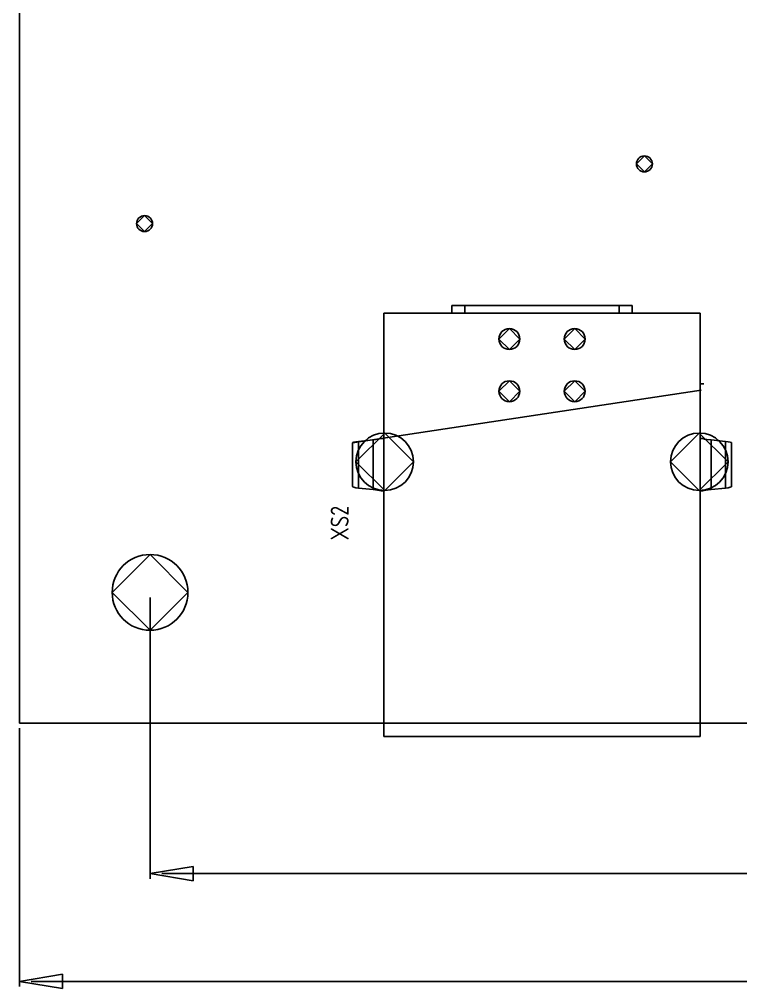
# Model space of a CAD drawing. Header units: inches. Extents: x 0 to 840, y -594 to 0.
# Drawn here: x 119.6 to 174.8, y -409.7 to -335.5 of the extents above; entities that cross this region are included whole.
import ezdxf

# ---------------------------------------------------------------- set-up
doc = ezdxf.new("R2010")
doc.units = ezdxf.units.IN
doc.header["$MEASUREMENT"] = 0
doc.styles.add('GOST type A0', font='', dxfattribs={"oblique": 15, "height": 5})
doc.styles.get('GOST type A0').set_extended_font_data('GOST type A')

msp = doc.modelspace()

# ---------------------------------------------------------------- linework, layer by layer
at = {"color": 18, "true_color": 0x000000}
for p, q in [((119.646, -389.354), (119.646, -49.354)), ((167.479, -345.939), (166.868, -346.55)), ((168.09, -346.55), (167.479, -345.939)), ((166.868, -346.55), (167.479, -347.161)), ((167.479, -347.161), (168.09, -346.55)), ((129.227, -350.511), (128.615, -351.122)), ((129.838, -351.122), (129.227, -350.511)), ((128.615, -351.122), (129.227, -351.733)), ((129.227, -351.733), (129.838, -351.122)), ((152.746, -357.38), (152.78, -357.38)), ((152.746, -357.98), (152.746, -357.38)), ((152.746, -357.38), (152.78, -357.38)), ((152.746, -357.98), (152.746, -357.38)), ((152.746, -357.38), (152.78, -357.38)), ((152.746, -357.98), (152.746, -357.38)), ((152.746, -357.38), (152.78, -357.38)), ((152.746, -357.98), (152.746, -357.38)), ((152.78, -357.38), (152.88, -357.38)), ((152.78, -357.38), (152.88, -357.38)), ((152.78, -357.38), (152.88, -357.38)), ((152.78, -357.38), (152.88, -357.38)), ((152.88, -357.38), (153.04, -357.38)), ((152.88, -357.38), (153.04, -357.38)), ((152.88, -357.38), (153.04, -357.38)), ((152.88, -357.38), (153.04, -357.38)), ((153.04, -357.38), (153.246, -357.38)), ((153.04, -357.38), (153.246, -357.38)), ((153.04, -357.38), (153.246, -357.38)), ((153.04, -357.38), (153.246, -357.38)), ((153.246, -357.38), (153.488, -357.38)), ((153.246, -357.38), (153.488, -357.38)), ((153.246, -357.38), (153.488, -357.38)), ((153.246, -357.38), (153.488, -357.38)), ((153.488, -357.38), (153.746, -357.38)), ((153.488, -357.38), (153.746, -357.38)), ((153.488, -357.38), (153.746, -357.38)), ((153.488, -357.38), (153.746, -357.38)), ((153.746, -357.38), (165.546, -357.38)), ((153.746, -357.98), (153.746, -357.38)), ((153.746, -357.38), (165.546, -357.38)), ((153.746, -357.98), (153.746, -357.38)), ((153.746, -357.38), (165.546, -357.38)), ((153.746, -357.98), (153.746, -357.38)), ((153.746, -357.38), (165.546, -357.38)), ((153.746, -357.98), (153.746, -357.38)), ((165.546, -357.38), (165.804, -357.38)), ((165.546, -357.98), (165.546, -357.38)), ((165.546, -357.38), (165.804, -357.38)), ((165.546, -357.98), (165.546, -357.38)), ((165.546, -357.38), (165.804, -357.38)), ((165.546, -357.98), (165.546, -357.38)), ((165.546, -357.38), (165.804, -357.38)), ((165.546, -357.98), (165.546, -357.38)), ((165.804, -357.38), (166.046, -357.38)), ((165.804, -357.38), (166.046, -357.38)), ((165.804, -357.38), (166.046, -357.38)), ((165.804, -357.38), (166.046, -357.38)), ((166.046, -357.38), (166.254, -357.38)), ((166.046, -357.38), (166.254, -357.38)), ((166.046, -357.38), (166.254, -357.38)), ((166.046, -357.38), (166.254, -357.38)), ((166.254, -357.38), (166.412, -357.38)), ((166.254, -357.38), (166.412, -357.38)), ((166.254, -357.38), (166.412, -357.38)), ((166.254, -357.38), (166.412, -357.38)), ((166.412, -357.38), (166.512, -357.38)), ((166.412, -357.38), (166.512, -357.38)), ((166.412, -357.38), (166.512, -357.38)), ((166.412, -357.38), (166.512, -357.38)), ((166.512, -357.38), (166.546, -357.38)), ((166.512, -357.38), (166.546, -357.38)), ((166.512, -357.38), (166.546, -357.38)), ((166.512, -357.38), (166.546, -357.38)), ((166.546, -357.98), (166.546, -357.38)), ((166.546, -357.98), (166.546, -357.38)), ((166.546, -357.98), (166.546, -357.38)), ((166.546, -357.98), (166.546, -357.38)), ((147.546, -357.98), (171.746, -357.98)), ((147.546, -390.38), (147.546, -357.98)), ((147.546, -357.98), (171.746, -357.98)), ((147.546, -390.38), (147.546, -357.98)), ((147.546, -357.98), (171.746, -357.98)), ((147.546, -390.38), (147.546, -357.98)), ((147.546, -357.98), (171.746, -357.98)), ((147.546, -390.38), (147.546, -357.98)), ((171.746, -390.38), (171.746, -357.98)), ((171.746, -390.38), (171.746, -357.98)), ((171.746, -390.38), (171.746, -357.98)), ((171.746, -390.38), (171.746, -357.98)), ((157.146, -359.154), (156.346, -359.954)), ((157.946, -359.954), (157.146, -359.154)), ((162.146, -359.154), (161.346, -359.954)), ((162.946, -359.954), (162.146, -359.154)), ((156.346, -359.954), (157.146, -360.754)), ((157.146, -360.754), (157.946, -359.954)), ((161.346, -359.954), (162.146, -360.754)), ((162.146, -360.754), (162.946, -359.954)), ((157.146, -363.154), (156.346, -363.954)), ((157.946, -363.954), (157.146, -363.154)), ((162.146, -363.154), (161.346, -363.954)), ((162.946, -363.954), (162.146, -363.154)), ((171.746, -363.38), (171.908, -363.38)), ((171.746, -363.38), (171.908, -363.38)), ((171.746, -363.38), (171.908, -363.38)), ((171.746, -363.38), (171.908, -363.38)), ((171.908, -363.38), (172.036, -363.38)), ((171.908, -363.38), (172.036, -363.38)), ((171.908, -363.38), (172.036, -363.38)), ((171.908, -363.38), (172.036, -363.38)), ((171.822, -363.86), (145.146, -367.906)), ((171.822, -363.86), (145.146, -367.906)), ((171.822, -363.86), (145.146, -367.906)), ((171.822, -363.86), (145.146, -367.906)), ((156.346, -363.954), (157.146, -364.754)), ((157.146, -364.754), (157.946, -363.954)), ((161.346, -363.954), (162.146, -364.754)), ((162.146, -364.754), (162.946, -363.954)), ((171.746, -363.87), (171.756, -363.928)), ((171.746, -363.87), (171.756, -363.928)), ((171.746, -363.87), (171.756, -363.928)), ((171.746, -363.87), (171.756, -363.928)), ((171.746, -363.942), (171.786, -363.922)), ((171.746, -363.942), (171.786, -363.922)), ((171.746, -363.942), (171.786, -363.922)), ((171.746, -363.942), (171.786, -363.922)), ((171.746, -363.946), (171.752, -363.938)), ((171.746, -363.946), (171.754, -363.938)), ((171.746, -363.946), (171.752, -363.938)), ((171.746, -363.946), (171.752, -363.938)), ((171.746, -363.946), (171.754, -363.938)), ((171.746, -363.946), (171.752, -363.938)), ((171.746, -363.946), (171.752, -363.938)), ((171.746, -363.946), (171.754, -363.938)), ((171.746, -363.946), (171.752, -363.938)), ((171.746, -363.946), (171.752, -363.938)), ((171.746, -363.946), (171.754, -363.938)), ((171.746, -363.946), (171.752, -363.938)), ((171.746, -367.58), (171.746, -363.946)), ((171.746, -367.58), (171.746, -363.946)), ((171.746, -367.58), (171.746, -363.946)), ((171.746, -367.58), (171.746, -363.946)), ((171.752, -363.938), (171.822, -363.86)), ((171.752, -363.938), (171.822, -363.86)), ((171.752, -363.938), (171.822, -363.86)), ((171.752, -363.938), (171.822, -363.86)), ((171.752, -363.938), (171.754, -363.938)), ((171.752, -363.938), (171.754, -363.938)), ((171.752, -363.938), (171.754, -363.938)), ((171.752, -363.938), (171.754, -363.938)), ((171.754, -363.938), (171.786, -363.922)), ((171.754, -363.938), (171.786, -363.922)), ((171.754, -363.938), (171.786, -363.922)), ((171.754, -363.938), (171.786, -363.922)), ((171.786, -363.922), (171.822, -363.86)), ((171.786, -363.922), (171.822, -363.86)), ((171.786, -363.922), (171.822, -363.86)), ((171.786, -363.922), (171.822, -363.86)), ((171.786, -363.922), (171.822, -363.86)), ((171.786, -363.922), (171.822, -363.86)), ((171.786, -363.922), (171.822, -363.86)), ((171.786, -363.922), (171.822, -363.86)), ((147.606, -367.154), (145.406, -369.354)), ((149.806, -369.354), (147.606, -367.154)), ((171.686, -367.154), (169.486, -369.354)), ((173.886, -369.354), (171.686, -367.154)), ((145.146, -367.906), (145.158, -367.888)), ((145.146, -367.906), (145.158, -367.888)), ((145.146, -367.906), (145.158, -367.888)), ((145.146, -367.906), (145.158, -367.888)), ((145.146, -367.906), (145.146, -369.682)), ((145.146, -367.906), (145.146, -369.682)), ((145.146, -367.906), (145.146, -369.682)), ((145.146, -367.906), (145.146, -369.682)), ((145.146, -367.906), (145.146, -369.682)), ((145.146, -367.906), (145.146, -369.682)), ((145.146, -367.906), (145.146, -369.682)), ((145.146, -367.906), (145.146, -369.682)), ((145.158, -367.888), (145.236, -367.854)), ((145.158, -367.888), (145.236, -367.854)), ((145.158, -367.888), (145.236, -367.854)), ((145.158, -367.888), (145.236, -367.854)), ((145.236, -367.854), (145.388, -367.824)), ((145.236, -367.854), (145.388, -367.824)), ((145.236, -367.854), (145.388, -367.824)), ((145.236, -367.854), (145.388, -367.824)), ((145.388, -367.824), (145.604, -367.796)), ((145.388, -367.824), (145.604, -367.796)), ((145.388, -367.824), (145.604, -367.796)), ((145.388, -367.824), (145.604, -367.796)), ((145.604, -367.796), (146.712, -367.678)), ((145.604, -367.796), (146.712, -367.678)), ((145.604, -367.796), (146.712, -367.678)), ((145.604, -367.796), (146.712, -367.678)), ((145.604, -371.364), (145.604, -367.796)), ((145.604, -371.364), (145.604, -367.796)), ((145.604, -371.364), (145.604, -367.796)), ((145.604, -371.364), (145.604, -367.796)), ((146.712, -367.678), (146.926, -367.654)), ((146.712, -367.678), (146.926, -367.654)), ((146.712, -367.678), (146.926, -367.654)), ((146.712, -367.678), (146.926, -367.654)), ((146.712, -371.48), (146.712, -367.678)), ((146.712, -371.48), (146.712, -367.678)), ((146.712, -371.48), (146.712, -367.678)), ((146.712, -371.48), (146.712, -367.678)), ((146.926, -367.654), (147.112, -367.626)), ((146.926, -367.654), (147.112, -367.626)), ((146.926, -367.654), (147.112, -367.626)), ((146.926, -367.654), (147.112, -367.626)), ((147.112, -367.626), (147.344, -367.58)), ((147.112, -367.626), (147.344, -367.58)), ((147.112, -367.626), (147.344, -367.58)), ((147.112, -367.626), (147.344, -367.58)), ((147.344, -367.58), (147.456, -367.58)), ((147.344, -367.58), (147.456, -367.58)), ((147.344, -367.58), (147.456, -367.58)), ((147.344, -367.58), (147.456, -367.58)), ((147.456, -367.58), (147.524, -367.58)), ((147.456, -367.58), (147.524, -367.58)), ((147.456, -367.58), (147.524, -367.58)), ((147.456, -367.58), (147.524, -367.58)), ((147.524, -367.58), (147.546, -367.58)), ((147.524, -367.58), (147.546, -367.58)), ((147.524, -367.58), (147.546, -367.58)), ((147.524, -367.58), (147.546, -367.58)), ((171.948, -367.58), (171.746, -367.58)), ((171.746, -367.58), (171.768, -367.58)), ((171.948, -367.58), (171.746, -367.58)), ((171.746, -367.58), (171.768, -367.58)), ((171.948, -367.58), (171.746, -367.58)), ((171.746, -367.58), (171.768, -367.58)), ((171.948, -367.58), (171.746, -367.58)), ((171.746, -367.58), (171.768, -367.58)), ((171.768, -367.58), (171.836, -367.58)), ((171.768, -367.58), (171.836, -367.58)), ((171.768, -367.58), (171.836, -367.58)), ((171.768, -367.58), (171.836, -367.58)), ((171.836, -367.58), (171.948, -367.58)), ((171.836, -367.58), (171.948, -367.58)), ((171.836, -367.58), (171.948, -367.58)), ((171.836, -367.58), (171.948, -367.58)), ((172.084, -367.61), (171.948, -367.58)), ((171.948, -367.58), (172.084, -367.61)), ((172.084, -367.61), (171.948, -367.58)), ((171.948, -367.58), (172.084, -367.61)), ((172.084, -367.61), (171.948, -367.58)), ((171.948, -367.58), (172.084, -367.61)), ((172.084, -367.61), (171.948, -367.58)), ((171.948, -367.58), (172.084, -367.61)), ((172.25, -367.638), (172.084, -367.61)), ((172.084, -367.61), (172.25, -367.638)), ((172.25, -367.638), (172.084, -367.61)), ((172.084, -367.61), (172.25, -367.638)), ((172.25, -367.638), (172.084, -367.61)), ((172.084, -367.61), (172.25, -367.638)), ((172.25, -367.638), (172.084, -367.61)), ((172.084, -367.61), (172.25, -367.638)), ((172.58, -367.678), (172.25, -367.638)), ((172.25, -367.638), (172.58, -367.678)), ((172.58, -367.678), (172.25, -367.638)), ((172.25, -367.638), (172.58, -367.678)), ((172.58, -367.678), (172.25, -367.638)), ((172.25, -367.638), (172.58, -367.678)), ((172.58, -367.678), (172.25, -367.638)), ((172.25, -367.638), (172.58, -367.678)), ((173.688, -367.796), (172.58, -367.678)), ((172.58, -367.678), (173.688, -367.796)), ((172.58, -371.48), (172.58, -367.678)), ((173.688, -367.796), (172.58, -367.678)), ((172.58, -367.678), (173.688, -367.796)), ((172.58, -371.48), (172.58, -367.678)), ((173.688, -367.796), (172.58, -367.678)), ((172.58, -367.678), (173.688, -367.796)), ((172.58, -371.48), (172.58, -367.678)), ((173.688, -367.796), (172.58, -367.678)), ((172.58, -367.678), (173.688, -367.796)), ((172.58, -371.48), (172.58, -367.678)), ((173.906, -367.824), (173.688, -367.796)), ((173.688, -367.796), (173.906, -367.824)), ((173.688, -371.364), (173.688, -367.796)), ((173.906, -367.824), (173.688, -367.796)), ((173.688, -367.796), (173.906, -367.824)), ((173.688, -371.364), (173.688, -367.796)), ((173.906, -367.824), (173.688, -367.796)), ((173.688, -367.796), (173.906, -367.824)), ((173.688, -371.364), (173.688, -367.796)), ((173.906, -367.824), (173.688, -367.796)), ((173.688, -367.796), (173.906, -367.824)), ((173.688, -371.364), (173.688, -367.796)), ((174.056, -367.854), (173.906, -367.824)), ((173.906, -367.824), (174.056, -367.854)), ((174.056, -367.854), (173.906, -367.824)), ((173.906, -367.824), (174.056, -367.854)), ((174.056, -367.854), (173.906, -367.824)), ((173.906, -367.824), (174.056, -367.854)), ((174.056, -367.854), (173.906, -367.824)), ((173.906, -367.824), (174.056, -367.854)), ((174.136, -367.888), (174.056, -367.854)), ((174.056, -367.854), (174.136, -367.888)), ((174.136, -367.888), (174.056, -367.854)), ((174.056, -367.854), (174.136, -367.888)), ((174.136, -367.888), (174.056, -367.854)), ((174.056, -367.854), (174.136, -367.888)), ((174.136, -367.888), (174.056, -367.854)), ((174.056, -367.854), (174.136, -367.888)), ((174.146, -367.906), (174.136, -367.888)), ((174.136, -367.888), (174.146, -367.906)), ((174.146, -367.906), (174.136, -367.888)), ((174.136, -367.888), (174.146, -367.906)), ((174.146, -367.906), (174.136, -367.888)), ((174.136, -367.888), (174.146, -367.906)), ((174.146, -367.906), (174.136, -367.888)), ((174.136, -367.888), (174.146, -367.906)), ((174.146, -369.682), (174.146, -367.906)), ((174.146, -367.906), (174.146, -369.682)), ((174.146, -369.682), (174.146, -367.906)), ((174.146, -367.906), (174.146, -369.682)), ((174.146, -369.682), (174.146, -367.906)), ((174.146, -367.906), (174.146, -369.682)), ((174.146, -369.682), (174.146, -367.906)), ((174.146, -367.906), (174.146, -369.682)), ((145.406, -369.354), (147.606, -371.554)), ((147.606, -371.554), (149.806, -369.354)), ((169.486, -369.354), (171.686, -371.554)), ((171.686, -371.554), (173.886, -369.354)), ((145.146, -369.682), (145.146, -371.254)), ((145.146, -371.254), (145.146, -369.682)), ((145.146, -369.682), (145.146, -371.254)), ((145.146, -371.254), (145.146, -369.682)), ((145.146, -369.682), (145.146, -371.254)), ((145.146, -371.254), (145.146, -369.682)), ((145.146, -369.682), (145.146, -371.254)), ((145.146, -371.254), (145.146, -369.682)), ((174.146, -371.254), (174.146, -369.682)), ((174.146, -371.254), (174.146, -369.682)), ((174.146, -371.254), (174.146, -369.682)), ((174.146, -371.254), (174.146, -369.682)), ((174.146, -371.254), (174.146, -369.682)), ((174.146, -371.254), (174.146, -369.682)), ((174.146, -371.254), (174.146, -369.682)), ((174.146, -371.254), (174.146, -369.682)), ((145.146, -371.254), (145.158, -371.272)), ((145.146, -371.254), (145.158, -371.272)), ((145.146, -371.254), (145.158, -371.272)), ((145.146, -371.254), (145.158, -371.272)), ((145.146, -371.254), (145.158, -371.272)), ((145.146, -371.254), (145.158, -371.272)), ((145.146, -371.254), (145.158, -371.272)), ((145.146, -371.254), (145.158, -371.272)), ((145.158, -371.272), (145.236, -371.306)), ((145.158, -371.272), (145.236, -371.306)), ((145.158, -371.272), (145.236, -371.306)), ((145.158, -371.272), (145.236, -371.306)), ((145.158, -371.272), (145.236, -371.306)), ((145.158, -371.272), (145.236, -371.306)), ((145.158, -371.272), (145.236, -371.306)), ((145.158, -371.272), (145.236, -371.306)), ((145.236, -371.306), (145.388, -371.336)), ((145.236, -371.306), (145.388, -371.336)), ((145.236, -371.306), (145.388, -371.336)), ((145.236, -371.306), (145.388, -371.336)), ((145.236, -371.306), (145.388, -371.336)), ((145.236, -371.306), (145.388, -371.336)), ((145.236, -371.306), (145.388, -371.336)), ((145.236, -371.306), (145.388, -371.336)), ((145.388, -371.336), (145.604, -371.364)), ((145.388, -371.336), (145.604, -371.364)), ((145.388, -371.336), (145.604, -371.364)), ((145.388, -371.336), (145.604, -371.364)), ((145.388, -371.336), (145.604, -371.364)), ((145.388, -371.336), (145.604, -371.364)), ((145.388, -371.336), (145.604, -371.364)), ((145.388, -371.336), (145.604, -371.364)), ((145.604, -371.364), (146.712, -371.48)), ((145.604, -371.364), (146.712, -371.48)), ((145.604, -371.364), (146.712, -371.48)), ((145.604, -371.364), (146.712, -371.48)), ((145.604, -371.364), (146.712, -371.48)), ((145.604, -371.364), (146.712, -371.48)), ((145.604, -371.364), (146.712, -371.48)), ((145.604, -371.364), (146.712, -371.48)), ((146.712, -371.48), (147.042, -371.522)), ((146.712, -371.48), (147.042, -371.522)), ((146.712, -371.48), (147.042, -371.522)), ((146.712, -371.48), (147.042, -371.522)), ((146.712, -371.48), (147.042, -371.522)), ((146.712, -371.48), (147.042, -371.522)), ((146.712, -371.48), (147.042, -371.522)), ((146.712, -371.48), (147.042, -371.522)), ((147.042, -371.522), (147.21, -371.55)), ((147.042, -371.522), (147.21, -371.55)), ((147.042, -371.522), (147.21, -371.55)), ((147.042, -371.522), (147.21, -371.55)), ((147.042, -371.522), (147.21, -371.55)), ((147.042, -371.522), (147.21, -371.55)), ((147.042, -371.522), (147.21, -371.55)), ((147.042, -371.522), (147.21, -371.55)), ((147.21, -371.55), (147.344, -371.58)), ((147.21, -371.55), (147.344, -371.58)), ((147.21, -371.55), (147.344, -371.58)), ((147.21, -371.55), (147.344, -371.58)), ((147.21, -371.55), (147.344, -371.58)), ((147.21, -371.55), (147.344, -371.58)), ((147.21, -371.55), (147.344, -371.58)), ((147.21, -371.55), (147.344, -371.58)), ((147.344, -371.58), (147.546, -371.58)), ((147.344, -371.58), (147.456, -371.58)), ((147.344, -371.58), (147.546, -371.58)), ((147.344, -371.58), (147.456, -371.58)), ((147.344, -371.58), (147.546, -371.58)), ((147.344, -371.58), (147.456, -371.58)), ((147.344, -371.58), (147.546, -371.58)), ((147.344, -371.58), (147.456, -371.58)), ((147.456, -371.58), (147.524, -371.58)), ((147.456, -371.58), (147.524, -371.58)), ((147.456, -371.58), (147.524, -371.58)), ((147.456, -371.58), (147.524, -371.58)), ((147.524, -371.58), (147.546, -371.58)), ((147.524, -371.58), (147.546, -371.58)), ((147.524, -371.58), (147.546, -371.58)), ((147.524, -371.58), (147.546, -371.58)), ((147.546, -371.58), (147.546, -390.38)), ((147.546, -371.58), (147.546, -390.38)), ((147.546, -371.58), (147.546, -390.38)), ((147.546, -371.58), (147.546, -390.38)), ((171.746, -390.38), (171.746, -371.58)), ((171.746, -371.58), (171.948, -371.58)), ((171.746, -371.58), (171.768, -371.58)), ((171.746, -390.38), (171.746, -371.58)), ((171.746, -371.58), (171.948, -371.58)), ((171.746, -371.58), (171.768, -371.58)), ((171.746, -390.38), (171.746, -371.58)), ((171.746, -371.58), (171.948, -371.58)), ((171.746, -371.58), (171.768, -371.58)), ((171.746, -390.38), (171.746, -371.58)), ((171.746, -371.58), (171.948, -371.58)), ((171.746, -371.58), (171.768, -371.58)), ((171.768, -371.58), (171.836, -371.58)), ((171.768, -371.58), (171.836, -371.58)), ((171.768, -371.58), (171.836, -371.58)), ((171.768, -371.58), (171.836, -371.58)), ((171.836, -371.58), (171.948, -371.58)), ((171.836, -371.58), (171.948, -371.58)), ((171.836, -371.58), (171.948, -371.58)), ((171.836, -371.58), (171.948, -371.58)), ((171.948, -371.58), (172.18, -371.534)), ((171.948, -371.58), (172.18, -371.534)), ((171.948, -371.58), (172.18, -371.534)), ((171.948, -371.58), (172.18, -371.534)), ((171.948, -371.58), (172.18, -371.534)), ((171.948, -371.58), (172.18, -371.534)), ((171.948, -371.58), (172.18, -371.534)), ((171.948, -371.58), (172.18, -371.534)), ((172.18, -371.534), (172.366, -371.506)), ((172.18, -371.534), (172.366, -371.506)), ((172.18, -371.534), (172.366, -371.506)), ((172.18, -371.534), (172.366, -371.506)), ((172.18, -371.534), (172.366, -371.506)), ((172.18, -371.534), (172.366, -371.506)), ((172.18, -371.534), (172.366, -371.506)), ((172.18, -371.534), (172.366, -371.506)), ((172.366, -371.506), (172.58, -371.48)), ((172.366, -371.506), (172.58, -371.48)), ((172.366, -371.506), (172.58, -371.48)), ((172.366, -371.506), (172.58, -371.48)), ((172.366, -371.506), (172.58, -371.48)), ((172.366, -371.506), (172.58, -371.48)), ((172.366, -371.506), (172.58, -371.48)), ((172.366, -371.506), (172.58, -371.48)), ((172.58, -371.48), (173.688, -371.364)), ((172.58, -371.48), (173.688, -371.364)), ((172.58, -371.48), (173.688, -371.364)), ((172.58, -371.48), (173.688, -371.364)), ((172.58, -371.48), (173.688, -371.364)), ((172.58, -371.48), (173.688, -371.364)), ((172.58, -371.48), (173.688, -371.364)), ((172.58, -371.48), (173.688, -371.364)), ((173.688, -371.364), (173.906, -371.336)), ((173.688, -371.364), (173.906, -371.336)), ((173.688, -371.364), (173.906, -371.336)), ((173.688, -371.364), (173.906, -371.336)), ((173.688, -371.364), (173.906, -371.336)), ((173.688, -371.364), (173.906, -371.336)), ((173.688, -371.364), (173.906, -371.336)), ((173.688, -371.364), (173.906, -371.336)), ((173.906, -371.336), (174.056, -371.306)), ((173.906, -371.336), (174.056, -371.306)), ((173.906, -371.336), (174.056, -371.306)), ((173.906, -371.336), (174.056, -371.306)), ((173.906, -371.336), (174.056, -371.306)), ((173.906, -371.336), (174.056, -371.306)), ((173.906, -371.336), (174.056, -371.306)), ((173.906, -371.336), (174.056, -371.306)), ((174.056, -371.306), (174.136, -371.272)), ((174.056, -371.306), (174.136, -371.272)), ((174.056, -371.306), (174.136, -371.272)), ((174.056, -371.306), (174.136, -371.272)), ((174.056, -371.306), (174.136, -371.272)), ((174.056, -371.306), (174.136, -371.272)), ((174.056, -371.306), (174.136, -371.272)), ((174.056, -371.306), (174.136, -371.272)), ((174.136, -371.272), (174.146, -371.254)), ((174.136, -371.272), (174.146, -371.254)), ((174.136, -371.272), (174.146, -371.254)), ((174.136, -371.272), (174.146, -371.254)), ((174.136, -371.272), (174.146, -371.254)), ((174.136, -371.272), (174.146, -371.254)), ((174.136, -371.272), (174.146, -371.254)), ((174.136, -371.272), (174.146, -371.254)), ((129.646, -376.454), (126.746, -379.354)), ((132.546, -379.354), (129.646, -376.454)), ((126.746, -379.354), (129.646, -382.254)), ((129.646, -382.254), (132.546, -379.354)), ((129.646, -379.754), (129.646, -401.276)), ((129.646, -401.276), (129.646, -379.754)), ((314.646, -389.354), (119.646, -389.354)), ((119.65, -389.75), (119.65, -409.537)), ((119.65, -409.537), (119.65, -389.75)), ((147.546, -390.38), (171.746, -390.38)), ((147.546, -390.38), (171.746, -390.38)), ((147.546, -390.38), (171.746, -390.38)), ((147.546, -390.38), (171.746, -390.38)), ((147.546, -390.38), (171.746, -390.38)), ((147.546, -390.38), (171.746, -390.38)), ((147.546, -390.38), (171.746, -390.38)), ((147.546, -390.38), (171.746, -390.38)), ((132.946, -400.326), (129.646, -400.876)), ((132.946, -401.426), (132.946, -400.326)), ((129.646, -400.876), (132.946, -401.426)), ((260.78, -400.876), (130.554, -400.876)), ((122.95, -408.587), (119.65, -409.137)), ((122.95, -409.687), (122.95, -408.587)), ((119.65, -409.137), (122.95, -409.687)), ((264.288, -409.137), (120.558, -409.137))]:
    msp.add_line(p, q, dxfattribs=at)
for centre, radius, start, end in [((167.479, -346.55), 0.611, 90, 180), ((167.479, -346.55), 0.611, 0, 90), ((167.479, -346.55), 0.611, 180, 270), ((167.479, -346.55), 0.611, 270, 0), ((129.227, -351.122), 0.611, 90, 180), ((129.227, -351.122), 0.611, 0, 90), ((129.227, -351.122), 0.611, 180, 270), ((129.227, -351.122), 0.611, 270, 0), ((157.146, -359.954), 0.8, 90, 180), ((157.146, -359.954), 0.8, 0, 90), ((162.146, -359.954), 0.8, 90, 180), ((162.146, -359.954), 0.8, 0, 90), ((157.146, -359.954), 0.8, 180, 270), ((157.146, -359.954), 0.8, 270, 0), ((162.146, -359.954), 0.8, 180, 270), ((162.146, -359.954), 0.8, 270, 0), ((157.146, -363.954), 0.8, 90, 180), ((157.146, -363.954), 0.8, 0, 90), ((162.146, -363.954), 0.8, 90, 180), ((162.146, -363.954), 0.8, 0, 90), ((157.146, -363.954), 0.8, 180, 270), ((157.146, -363.954), 0.8, 270, 0), ((162.146, -363.954), 0.8, 180, 270), ((162.146, -363.954), 0.8, 270, 0), ((147.606, -369.354), 2.2, 90, 180), ((147.606, -369.354), 2.2, 0, 90), ((171.686, -369.354), 2.2, 90, 180), ((171.686, -369.354), 2.2, 0, 90), ((147.606, -369.354), 2.2, 180, 270), ((147.606, -369.354), 2.2, 270, 0), ((171.686, -369.354), 2.2, 180, 270), ((171.686, -369.354), 2.2, 270, 0), ((129.646, -379.354), 2.9, 90, 180), ((129.646, -379.354), 2.9, 0, 90), ((129.646, -379.354), 2.9, 180, 270), ((129.646, -379.354), 2.9, 270, 0)]:
    msp.add_arc(centre, radius, start, end, dxfattribs=at)

# ---------------------------------------------------------------- texts
at = {"color": 18, "true_color": 0x000000, "style": 'GOST type A0'}
msp.add_text('XS2', height=1.3796, rotation=90, dxfattribs=at).set_placement((144.849, -375.367))
msp.add_text('XS2', height=1.3796, rotation=90, dxfattribs=at).set_placement((144.849, -375.367))

doc.saveas('drawing.dxf')
